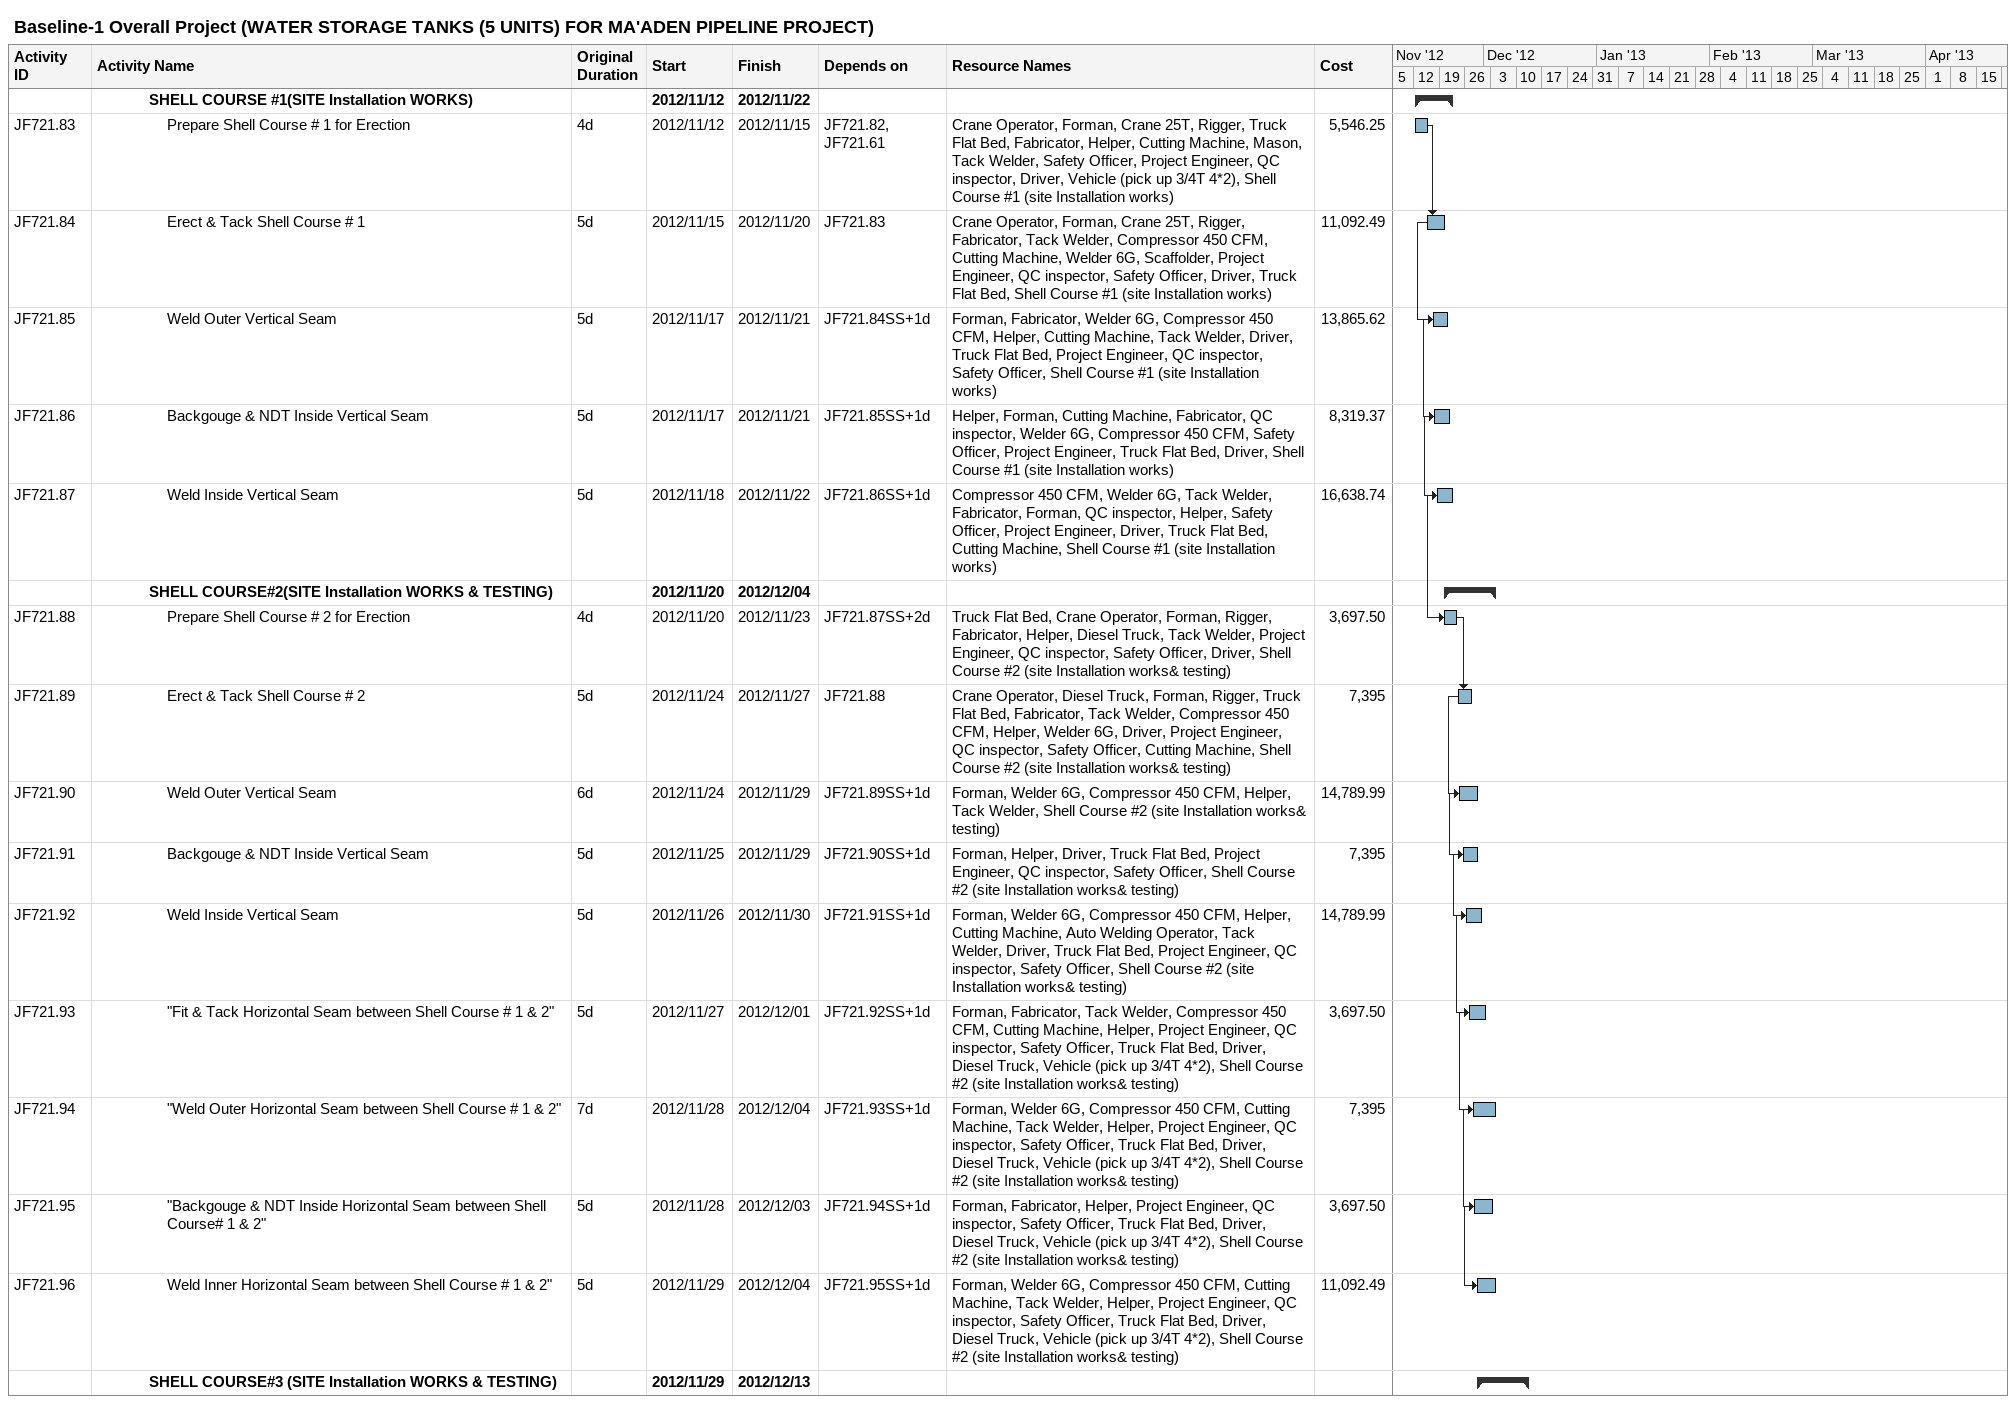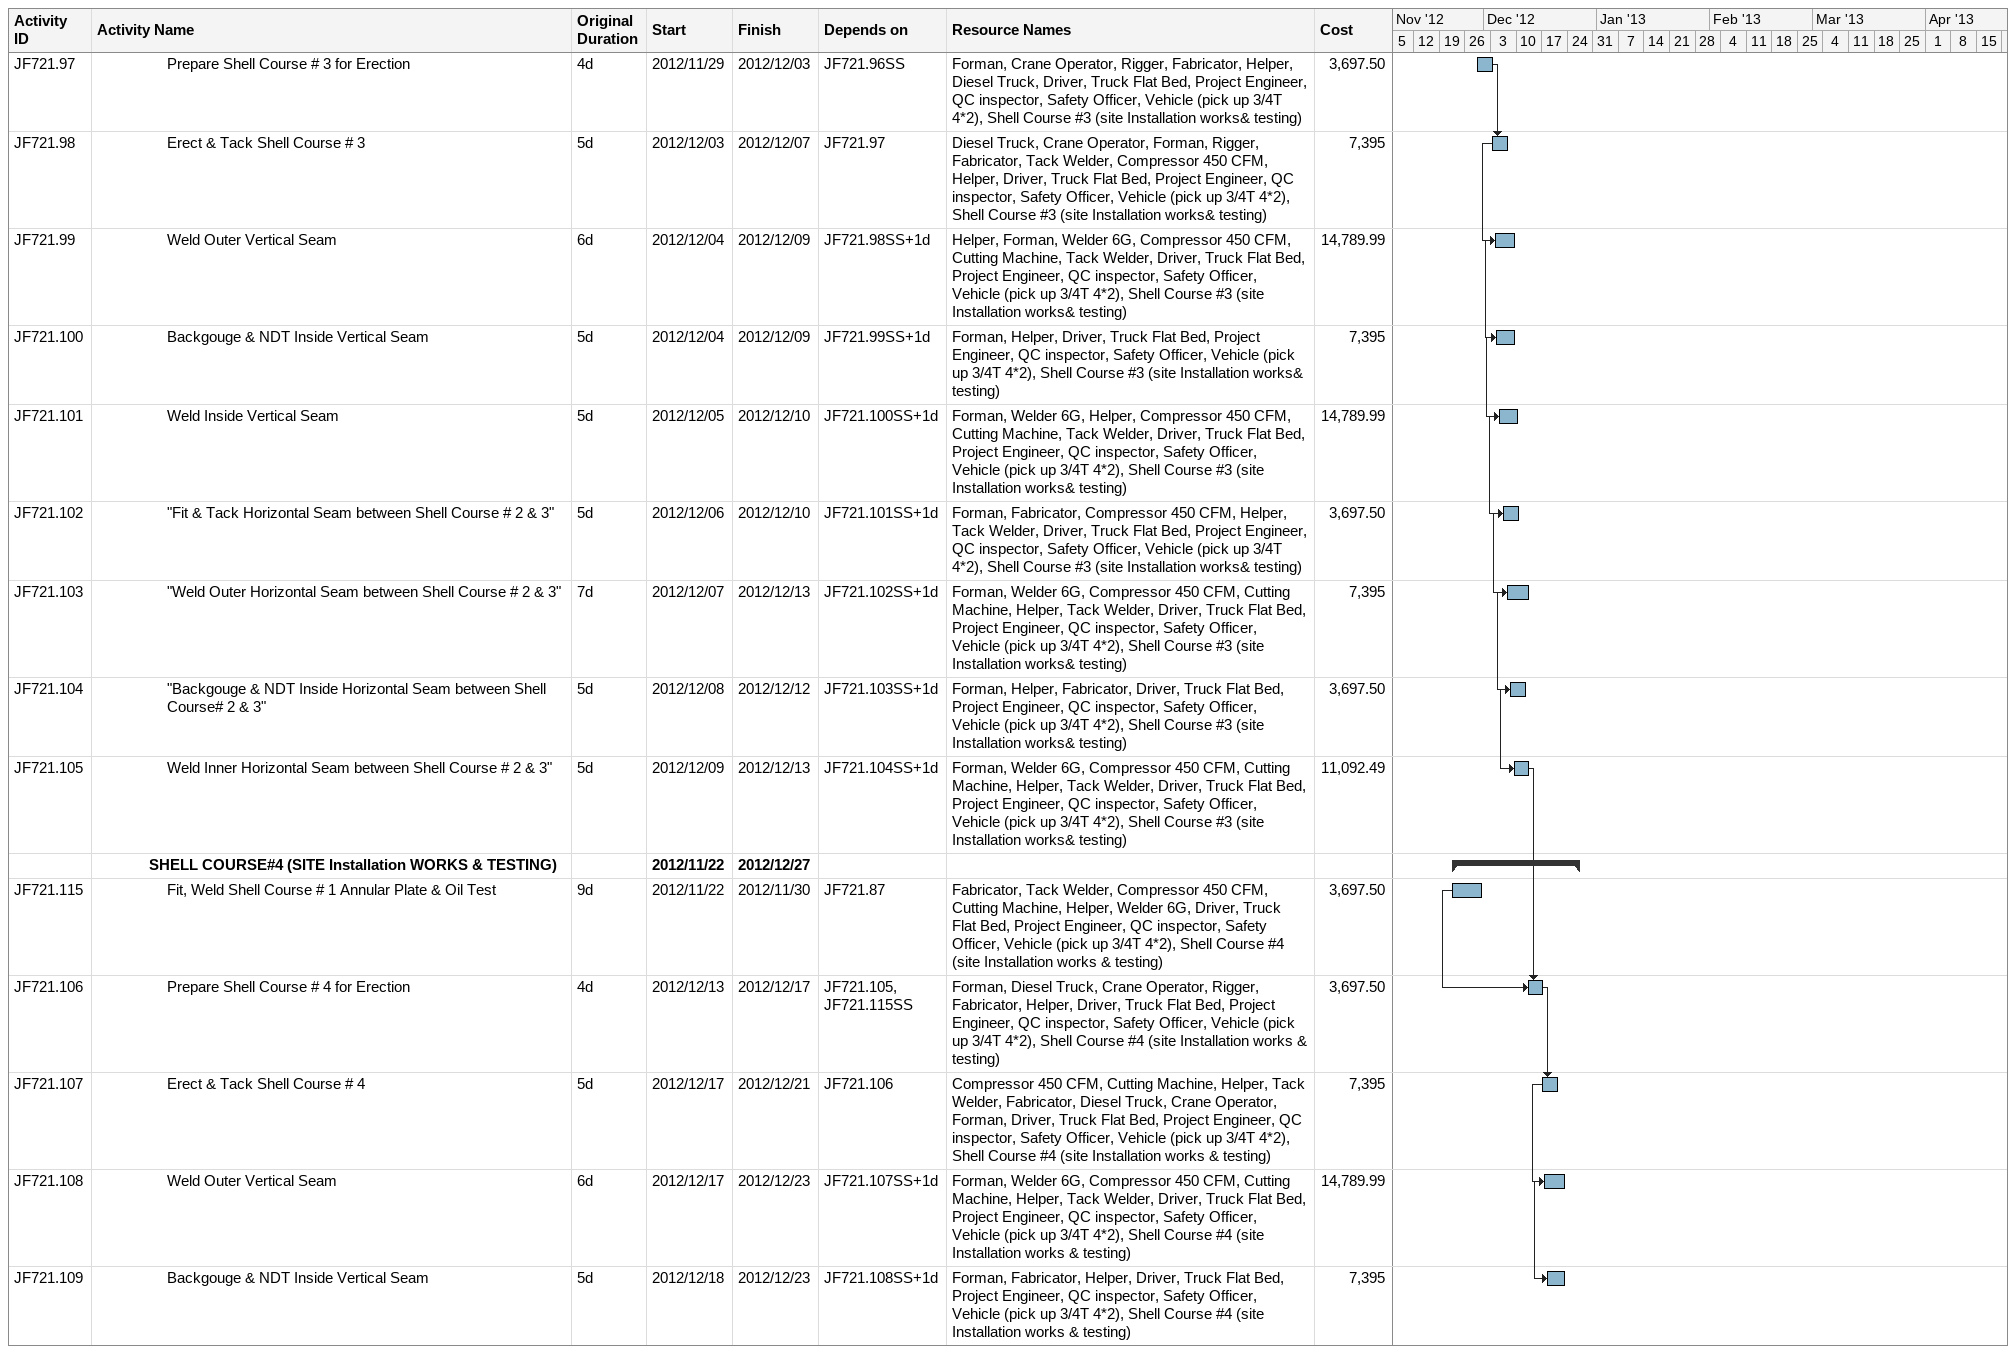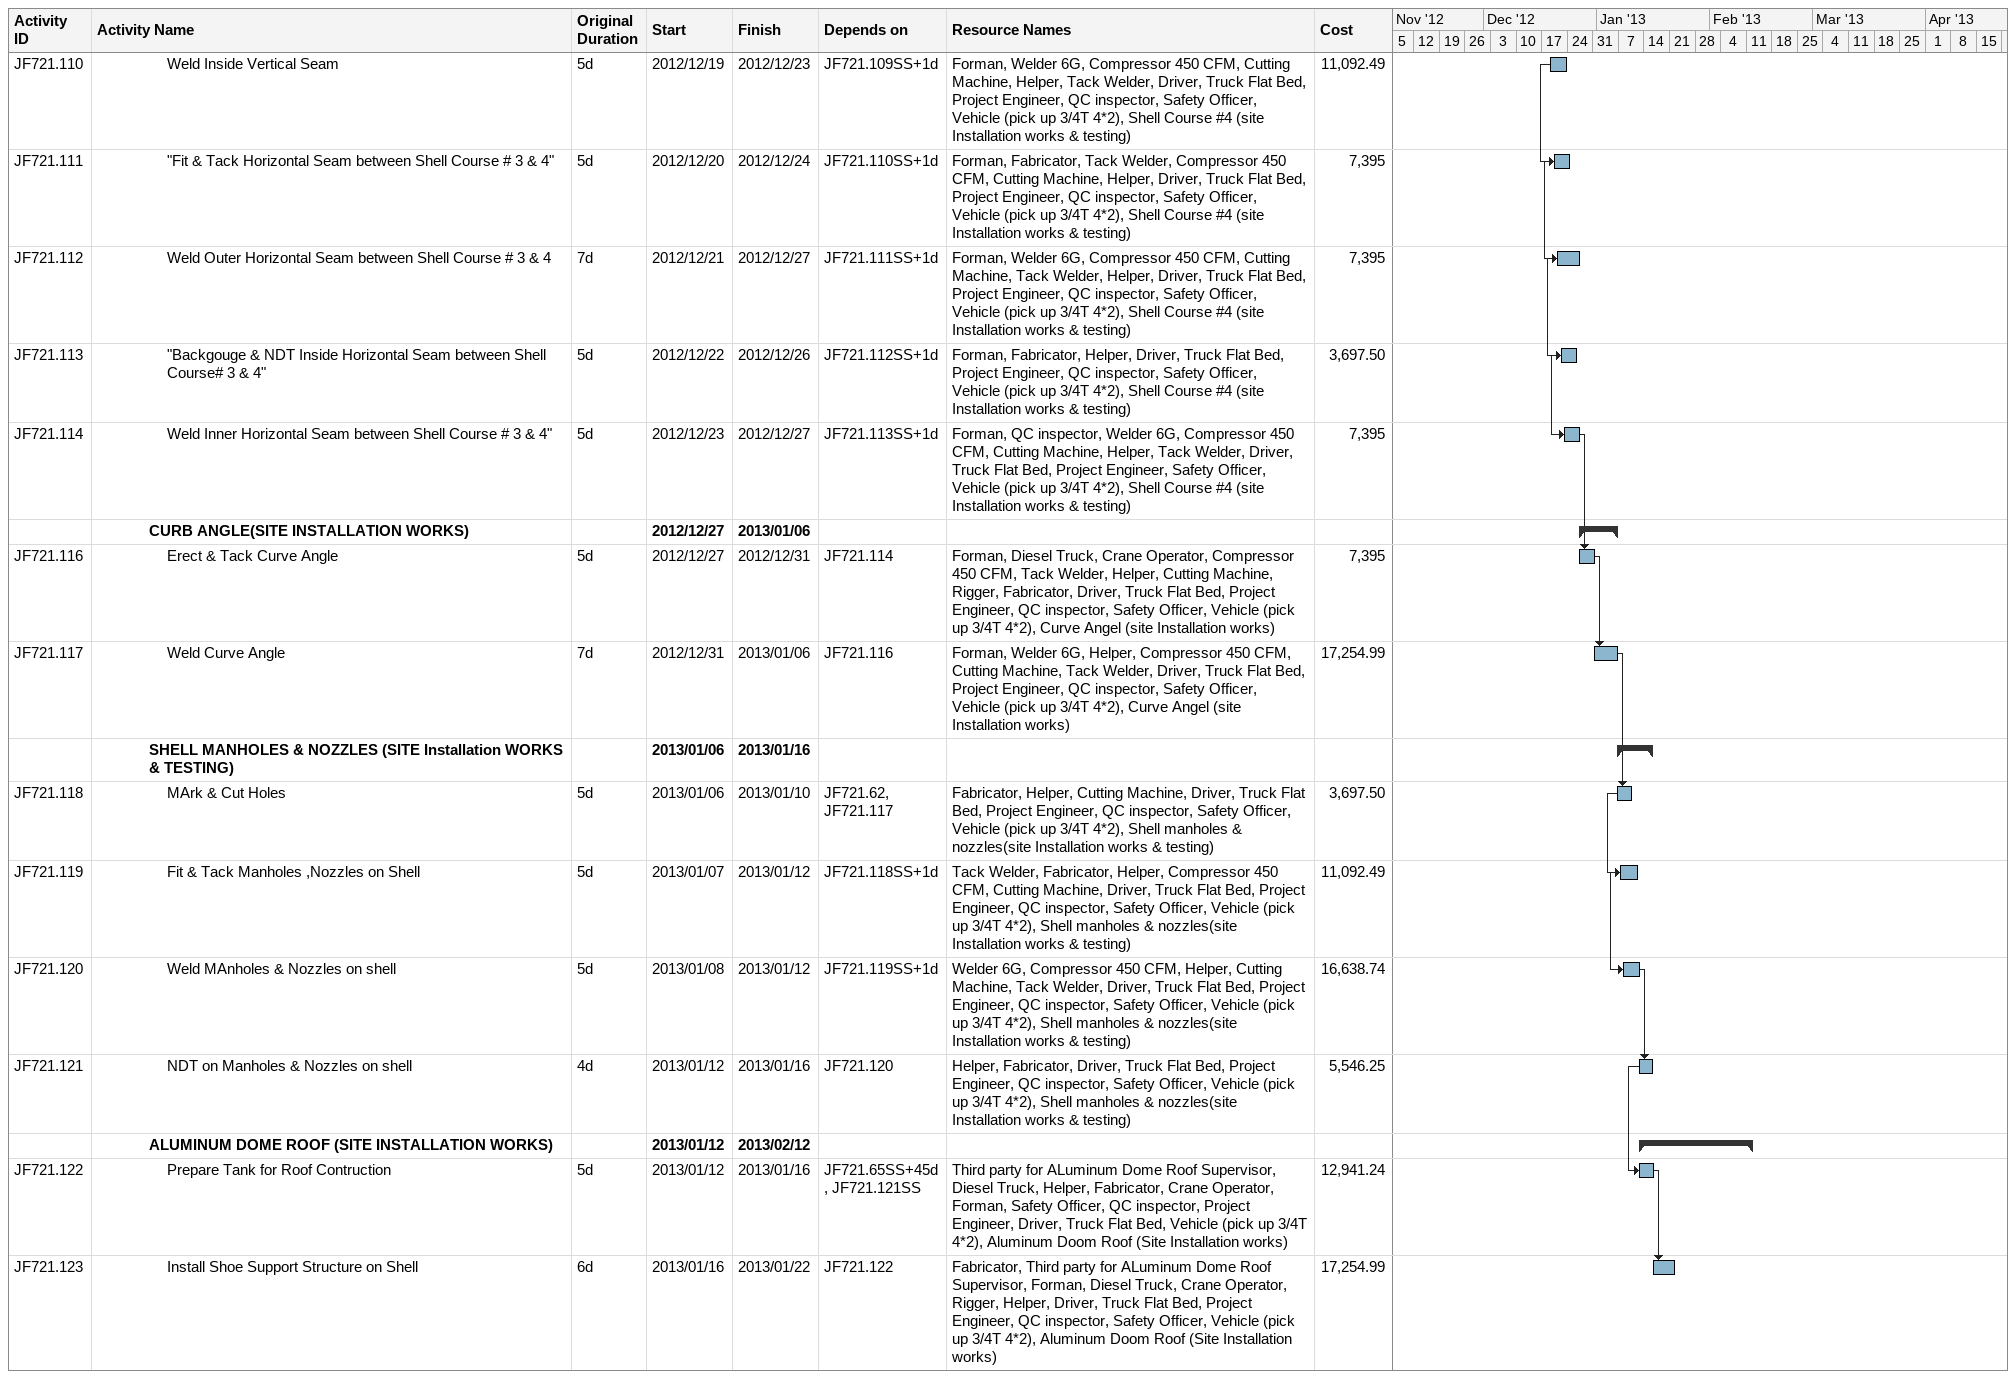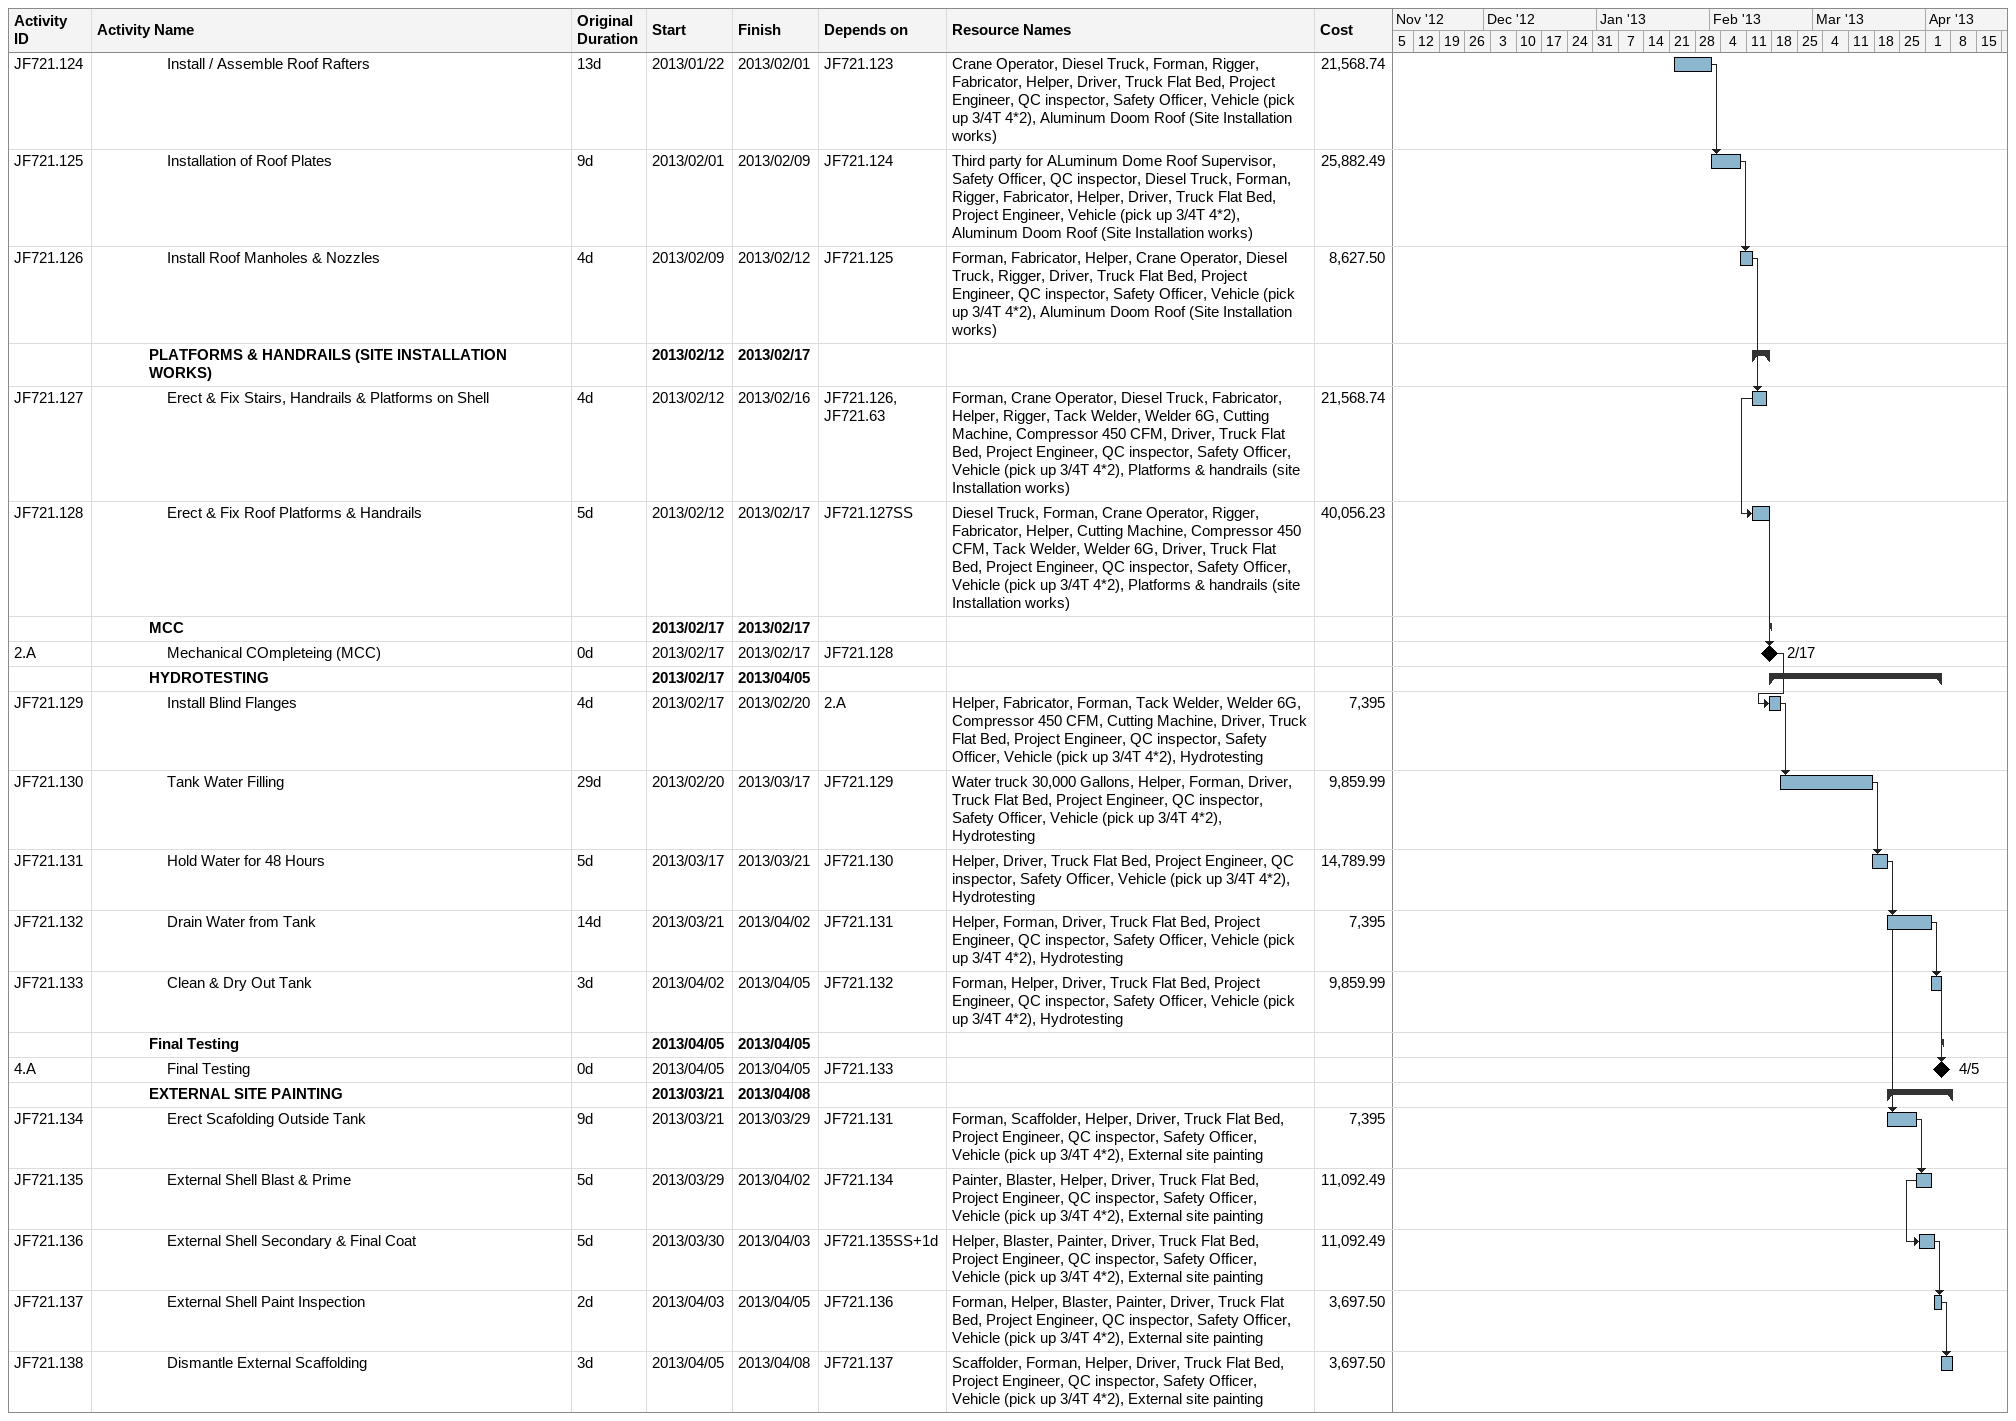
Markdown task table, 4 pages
Baseline-1 Overall Project (WATER STORAGE TANKS (5 UNITS) FOR MA'ADEN PIPELINE PROJECT)

| ID | Level | Task | Original duration | Start | Finish | Predecessors | Resources | Cost |
|---|---|---|---|---|---|---|---|---|
|  | 4 | **SHELL COURSE #1(SITE Installation WORKS)** |  | 2012-11-12 | 2012-11-22 |  |  |  |
| JF721.83 | 5 | Prepare Shell Course # 1 for Erection | 4d | 2012-11-12 | 2012-11-15 | JF721.82, JF721.61 | Crane Operator, Forman, Crane 25T, Rigger, Truck Flat Bed, Fabricator, Helper, Cutting Machine, Mason, Tack Welder, Safety Officer, Project Engineer, QC inspector, Driver, Vehicle (pick up 3/4T 4*2), Shell Course #1 (site Installation works) | 5546.25 |
| JF721.84 | 5 | Erect & Tack Shell Course # 1 | 5d | 2012-11-15 | 2012-11-20 | JF721.83 | Crane Operator, Forman, Crane 25T, Rigger, Fabricator, Tack Welder, Compressor 450 CFM, Cutting Machine, Welder 6G, Scaffolder, Project Engineer, QC inspector, Safety Officer, Driver, Truck Flat Bed, Shell Course #1 (site Installation works) | 11092.49 |
| JF721.85 | 5 | Weld Outer Vertical Seam | 5d | 2012-11-17 | 2012-11-21 | JF721.84SS+1d | Forman, Fabricator, Welder 6G, Compressor 450 CFM, Helper, Cutting Machine, Tack Welder, Driver, Truck Flat Bed, Project Engineer, QC inspector, Safety Officer, Shell Course #1 (site Installation works) | 13865.62 |
| JF721.86 | 5 | Backgouge & NDT Inside Vertical Seam | 5d | 2012-11-17 | 2012-11-21 | JF721.85SS+1d | Helper, Forman, Cutting Machine, Fabricator, QC inspector, Welder 6G, Compressor 450 CFM, Safety Officer, Project Engineer, Truck Flat Bed, Driver, Shell Course #1 (site Installation works) | 8319.37 |
| JF721.87 | 5 | Weld Inside Vertical Seam | 5d | 2012-11-18 | 2012-11-22 | JF721.86SS+1d | Compressor 450 CFM, Welder 6G, Tack Welder, Fabricator, Forman, QC inspector, Helper, Safety Officer, Project Engineer, Driver, Truck Flat Bed, Cutting Machine, Shell Course #1 (site Installation works) | 16638.74 |
|  | 4 | **SHELL COURSE#2(SITE Installation WORKS & TESTING)** |  | 2012-11-20 | 2012-12-04 |  |  |  |
| JF721.88 | 5 | Prepare Shell Course # 2 for Erection | 4d | 2012-11-20 | 2012-11-23 | JF721.87SS+2d | Truck Flat Bed, Crane Operator, Forman, Rigger, Fabricator, Helper, Diesel Truck, Tack Welder, Project Engineer, QC inspector, Safety Officer, Driver, Shell Course #2 (site Installation works& testing) | 3697.50 |
| JF721.89 | 5 | Erect & Tack Shell Course # 2 | 5d | 2012-11-24 | 2012-11-27 | JF721.88 | Crane Operator, Diesel Truck, Forman, Rigger, Truck Flat Bed, Fabricator, Tack Welder, Compressor 450 CFM, Helper, Welder 6G, Driver, Project Engineer, QC inspector, Safety Officer, Cutting Machine, Shell Course #2 (site Installation works& testing) | 7395 |
| JF721.90 | 5 | Weld Outer Vertical Seam | 6d | 2012-11-24 | 2012-11-29 | JF721.89SS+1d | Forman, Welder 6G, Compressor 450 CFM, Helper, Tack Welder, Shell Course #2 (site Installation works& testing) | 14789.99 |
| JF721.91 | 5 | Backgouge & NDT Inside Vertical Seam | 5d | 2012-11-25 | 2012-11-29 | JF721.90SS+1d | Forman, Helper, Driver, Truck Flat Bed, Project Engineer, QC inspector, Safety Officer, Shell Course #2 (site Installation works& testing) | 7395 |
| JF721.92 | 5 | Weld Inside Vertical Seam | 5d | 2012-11-26 | 2012-11-30 | JF721.91SS+1d | Forman, Welder 6G, Compressor 450 CFM, Helper, Cutting Machine, Auto Welding Operator, Tack Welder, Driver, Truck Flat Bed, Project Engineer, QC inspector, Safety Officer, Shell Course #2 (site Installation works& testing) | 14789.99 |
| JF721.93 | 5 | "Fit & Tack Horizontal Seam between Shell Course # 1 & 2" | 5d | 2012-11-27 | 2012-12-01 | JF721.92SS+1d | Forman, Fabricator, Tack Welder, Compressor 450 CFM, Cutting Machine, Helper, Project Engineer, QC inspector, Safety Officer, Truck Flat Bed, Driver, Diesel Truck, Vehicle (pick up 3/4T 4*2), Shell Course #2 (site Installation works& testing) | 3697.50 |
| JF721.94 | 5 | "Weld Outer Horizontal Seam between Shell Course # 1 & 2" | 7d | 2012-11-28 | 2012-12-04 | JF721.93SS+1d | Forman, Welder 6G, Compressor 450 CFM, Cutting Machine, Tack Welder, Helper, Project Engineer, QC inspector, Safety Officer, Truck Flat Bed, Driver, Diesel Truck, Vehicle (pick up 3/4T 4*2), Shell Course #2 (site Installation works& testing) | 7395 |
| JF721.95 | 5 | "Backgouge & NDT Inside Horizontal Seam between Shell Course# 1 & 2" | 5d | 2012-11-28 | 2012-12-03 | JF721.94SS+1d | Forman, Fabricator, Helper, Project Engineer, QC inspector, Safety Officer, Truck Flat Bed, Driver, Diesel Truck, Vehicle (pick up 3/4T 4*2), Shell Course #2 (site Installation works& testing) | 3697.50 |
| JF721.96 | 5 | Weld Inner Horizontal Seam between Shell Course # 1 & 2" | 5d | 2012-11-29 | 2012-12-04 | JF721.95SS+1d | Forman, Welder 6G, Compressor 450 CFM, Cutting Machine, Tack Welder, Helper, Project Engineer, QC inspector, Safety Officer, Truck Flat Bed, Driver, Diesel Truck, Vehicle (pick up 3/4T 4*2), Shell Course #2 (site Installation works& testing) | 11092.49 |
|  | 4 | **SHELL COURSE#3 (SITE Installation WORKS & TESTING)** |  | 2012-11-29 | 2012-12-13 |  |  |  |
| JF721.97 | 5 | Prepare Shell Course # 3 for Erection | 4d | 2012-11-29 | 2012-12-03 | JF721.96SS | Forman, Crane Operator, Rigger, Fabricator, Helper, Diesel Truck, Driver, Truck Flat Bed, Project Engineer, QC inspector, Safety Officer, Vehicle (pick up 3/4T 4*2), Shell Course #3 (site Installation works& testing) | 3697.50 |
| JF721.98 | 5 | Erect & Tack Shell Course # 3 | 5d | 2012-12-03 | 2012-12-07 | JF721.97 | Diesel Truck, Crane Operator, Forman, Rigger, Fabricator, Tack Welder, Compressor 450 CFM, Helper, Driver, Truck Flat Bed, Project Engineer, QC inspector, Safety Officer, Vehicle (pick up 3/4T 4*2), Shell Course #3 (site Installation works& testing) | 7395 |
| JF721.99 | 5 | Weld Outer Vertical Seam | 6d | 2012-12-04 | 2012-12-09 | JF721.98SS+1d | Helper, Forman, Welder 6G, Compressor 450 CFM, Cutting Machine, Tack Welder, Driver, Truck Flat Bed, Project Engineer, QC inspector, Safety Officer, Vehicle (pick up 3/4T 4*2), Shell Course #3 (site Installation works& testing) | 14789.99 |
| JF721.100 | 5 | Backgouge & NDT Inside Vertical Seam | 5d | 2012-12-04 | 2012-12-09 | JF721.99SS+1d | Forman, Helper, Driver, Truck Flat Bed, Project Engineer, QC inspector, Safety Officer, Vehicle (pick up 3/4T 4*2), Shell Course #3 (site Installation works& testing) | 7395 |
| JF721.101 | 5 | Weld Inside Vertical Seam | 5d | 2012-12-05 | 2012-12-10 | JF721.100SS+1d | Forman, Welder 6G, Helper, Compressor 450 CFM, Cutting Machine, Tack Welder, Driver, Truck Flat Bed, Project Engineer, QC inspector, Safety Officer, Vehicle (pick up 3/4T 4*2), Shell Course #3 (site Installation works& testing) | 14789.99 |
| JF721.102 | 5 | "Fit & Tack Horizontal Seam between Shell Course # 2 & 3" | 5d | 2012-12-06 | 2012-12-10 | JF721.101SS+1d | Forman, Fabricator, Compressor 450 CFM, Helper, Tack Welder, Driver, Truck Flat Bed, Project Engineer, QC inspector, Safety Officer, Vehicle (pick up 3/4T 4*2), Shell Course #3 (site Installation works& testing) | 3697.50 |
| JF721.103 | 5 | "Weld Outer Horizontal Seam between Shell Course # 2 & 3" | 7d | 2012-12-07 | 2012-12-13 | JF721.102SS+1d | Forman, Welder 6G, Compressor 450 CFM, Cutting Machine, Helper, Tack Welder, Driver, Truck Flat Bed, Project Engineer, QC inspector, Safety Officer, Vehicle (pick up 3/4T 4*2), Shell Course #3 (site Installation works& testing) | 7395 |
| JF721.104 | 5 | "Backgouge & NDT Inside Horizontal Seam between Shell Course# 2 & 3" | 5d | 2012-12-08 | 2012-12-12 | JF721.103SS+1d | Forman, Helper, Fabricator, Driver, Truck Flat Bed, Project Engineer, QC inspector, Safety Officer, Vehicle (pick up 3/4T 4*2), Shell Course #3 (site Installation works& testing) | 3697.50 |
| JF721.105 | 5 | Weld Inner Horizontal Seam between Shell Course # 2 & 3" | 5d | 2012-12-09 | 2012-12-13 | JF721.104SS+1d | Forman, Welder 6G, Compressor 450 CFM, Cutting Machine, Helper, Tack Welder, Driver, Truck Flat Bed, Project Engineer, QC inspector, Safety Officer, Vehicle (pick up 3/4T 4*2), Shell Course #3 (site Installation works& testing) | 11092.49 |
|  | 4 | **SHELL COURSE#4 (SITE Installation WORKS & TESTING)** |  | 2012-11-22 | 2012-12-27 |  |  |  |
| JF721.115 | 5 | Fit, Weld Shell Course # 1 Annular Plate & Oil Test | 9d | 2012-11-22 | 2012-11-30 | JF721.87 | Fabricator, Tack Welder, Compressor 450 CFM, Cutting Machine, Helper, Welder 6G, Driver, Truck Flat Bed, Project Engineer, QC inspector, Safety Officer, Vehicle (pick up 3/4T 4*2), Shell Course #4 (site Installation works & testing) | 3697.50 |
| JF721.106 | 5 | Prepare Shell Course # 4 for Erection | 4d | 2012-12-13 | 2012-12-17 | JF721.105, JF721.115SS | Forman, Diesel Truck, Crane Operator, Rigger, Fabricator, Helper, Driver, Truck Flat Bed, Project Engineer, QC inspector, Safety Officer, Vehicle (pick up 3/4T 4*2), Shell Course #4 (site Installation works & testing) | 3697.50 |
| JF721.107 | 5 | Erect & Tack Shell Course # 4 | 5d | 2012-12-17 | 2012-12-21 | JF721.106 | Compressor 450 CFM, Cutting Machine, Helper, Tack Welder, Fabricator, Diesel Truck, Crane Operator, Forman, Driver, Truck Flat Bed, Project Engineer, QC inspector, Safety Officer, Vehicle (pick up 3/4T 4*2), Shell Course #4 (site Installation works & testing) | 7395 |
| JF721.108 | 5 | Weld Outer Vertical Seam | 6d | 2012-12-17 | 2012-12-23 | JF721.107SS+1d | Forman, Welder 6G, Compressor 450 CFM, Cutting Machine, Helper, Tack Welder, Driver, Truck Flat Bed, Project Engineer, QC inspector, Safety Officer, Vehicle (pick up 3/4T 4*2), Shell Course #4 (site Installation works & testing) | 14789.99 |
| JF721.109 | 5 | Backgouge & NDT Inside Vertical Seam | 5d | 2012-12-18 | 2012-12-23 | JF721.108SS+1d | Forman, Fabricator, Helper, Driver, Truck Flat Bed, Project Engineer, QC inspector, Safety Officer, Vehicle (pick up 3/4T 4*2), Shell Course #4 (site Installation works & testing) | 7395 |
| JF721.110 | 5 | Weld Inside Vertical Seam | 5d | 2012-12-19 | 2012-12-23 | JF721.109SS+1d | Forman, Welder 6G, Compressor 450 CFM, Cutting Machine, Helper, Tack Welder, Driver, Truck Flat Bed, Project Engineer, QC inspector, Safety Officer, Vehicle (pick up 3/4T 4*2), Shell Course #4 (site Installation works & testing) | 11092.49 |
| JF721.111 | 5 | "Fit & Tack Horizontal Seam between Shell Course # 3 & 4" | 5d | 2012-12-20 | 2012-12-24 | JF721.110SS+1d | Forman, Fabricator, Tack Welder, Compressor 450 CFM, Cutting Machine, Helper, Driver, Truck Flat Bed, Project Engineer, QC inspector, Safety Officer, Vehicle (pick up 3/4T 4*2), Shell Course #4 (site Installation works & testing) | 7395 |
| JF721.112 | 5 | Weld Outer Horizontal Seam between Shell Course # 3 & 4 | 7d | 2012-12-21 | 2012-12-27 | JF721.111SS+1d | Forman, Welder 6G, Compressor 450 CFM, Cutting Machine, Tack Welder, Helper, Driver, Truck Flat Bed, Project Engineer, QC inspector, Safety Officer, Vehicle (pick up 3/4T 4*2), Shell Course #4 (site Installation works & testing) | 7395 |
| JF721.113 | 5 | "Backgouge & NDT Inside Horizontal Seam between Shell Course# 3 & 4" | 5d | 2012-12-22 | 2012-12-26 | JF721.112SS+1d | Forman, Fabricator, Helper, Driver, Truck Flat Bed, Project Engineer, QC inspector, Safety Officer, Vehicle (pick up 3/4T 4*2), Shell Course #4 (site Installation works & testing) | 3697.50 |
| JF721.114 | 5 | Weld Inner Horizontal Seam between Shell Course # 3 & 4" | 5d | 2012-12-23 | 2012-12-27 | JF721.113SS+1d | Forman, QC inspector, Welder 6G, Compressor 450 CFM, Cutting Machine, Helper, Tack Welder, Driver, Truck Flat Bed, Project Engineer, Safety Officer, Vehicle (pick up 3/4T 4*2), Shell Course #4 (site Installation works & testing) | 7395 |
|  | 4 | **CURB ANGLE(SITE INSTALLATION WORKS)** |  | 2012-12-27 | 2013-01-06 |  |  |  |
| JF721.116 | 5 | Erect & Tack Curve Angle | 5d | 2012-12-27 | 2012-12-31 | JF721.114 | Forman, Diesel Truck, Crane Operator, Compressor 450 CFM, Tack Welder, Helper, Cutting Machine, Rigger, Fabricator, Driver, Truck Flat Bed, Project Engineer, QC inspector, Safety Officer, Vehicle (pick up 3/4T 4*2), Curve Angel (site Installation works) | 7395 |
| JF721.117 | 5 | Weld Curve Angle | 7d | 2012-12-31 | 2013-01-06 | JF721.116 | Forman, Welder 6G, Helper, Compressor 450 CFM, Cutting Machine, Tack Welder, Driver, Truck Flat Bed, Project Engineer, QC inspector, Safety Officer, Vehicle (pick up 3/4T 4*2), Curve Angel (site Installation works) | 17254.99 |
|  | 4 | **SHELL MANHOLES & NOZZLES (SITE Installation WORKS & TESTING)** |  | 2013-01-06 | 2013-01-16 |  |  |  |
| JF721.118 | 5 | MArk & Cut Holes | 5d | 2013-01-06 | 2013-01-10 | JF721.62, JF721.117 | Fabricator, Helper, Cutting Machine, Driver, Truck Flat Bed, Project Engineer, QC inspector, Safety Officer, Vehicle (pick up 3/4T 4*2), Shell manholes & nozzles(site Installation works & testing) | 3697.50 |
| JF721.119 | 5 | Fit & Tack Manholes ,Nozzles on Shell | 5d | 2013-01-07 | 2013-01-12 | JF721.118SS+1d | Tack Welder, Fabricator, Helper, Compressor 450 CFM, Cutting Machine, Driver, Truck Flat Bed, Project Engineer, QC inspector, Safety Officer, Vehicle (pick up 3/4T 4*2), Shell manholes & nozzles(site Installation works & testing) | 11092.49 |
| JF721.120 | 5 | Weld MAnholes & Nozzles on shell | 5d | 2013-01-08 | 2013-01-12 | JF721.119SS+1d | Welder 6G, Compressor 450 CFM, Helper, Cutting Machine, Tack Welder, Driver, Truck Flat Bed, Project Engineer, QC inspector, Safety Officer, Vehicle (pick up 3/4T 4*2), Shell manholes & nozzles(site Installation works & testing) | 16638.74 |
| JF721.121 | 5 | NDT on Manholes & Nozzles on shell | 4d | 2013-01-12 | 2013-01-16 | JF721.120 | Helper, Fabricator, Driver, Truck Flat Bed, Project Engineer, QC inspector, Safety Officer, Vehicle (pick up 3/4T 4*2), Shell manholes & nozzles(site Installation works & testing) | 5546.25 |
|  | 4 | **ALUMINUM DOME ROOF (SITE INSTALLATION WORKS)** |  | 2013-01-12 | 2013-02-12 |  |  |  |
| JF721.122 | 5 | Prepare Tank for Roof Contruction | 5d | 2013-01-12 | 2013-01-16 | JF721.65SS+45d, JF721.121SS | Third party for ALuminum Dome Roof Supervisor, Diesel Truck, Helper, Fabricator, Crane Operator, Forman, Safety Officer, QC inspector, Project Engineer, Driver, Truck Flat Bed, Vehicle (pick up 3/4T 4*2), Aluminum Doom Roof (Site Installation works) | 12941.24 |
| JF721.123 | 5 | Install Shoe Support Structure on Shell | 6d | 2013-01-16 | 2013-01-22 | JF721.122 | Fabricator, Third party for ALuminum Dome Roof Supervisor, Forman, Diesel Truck, Crane Operator, Rigger, Helper, Driver, Truck Flat Bed, Project Engineer, QC inspector, Safety Officer, Vehicle (pick up 3/4T 4*2), Aluminum Doom Roof (Site Installation works) | 17254.99 |
| JF721.124 | 5 | Install / Assemble Roof Rafters | 13d | 2013-01-22 | 2013-02-01 | JF721.123 | Crane Operator, Diesel Truck, Forman, Rigger, Fabricator, Helper, Driver, Truck Flat Bed, Project Engineer, QC inspector, Safety Officer, Vehicle (pick up 3/4T 4*2), Aluminum Doom Roof (Site Installation works) | 21568.74 |
| JF721.125 | 5 | Installation of Roof Plates | 9d | 2013-02-01 | 2013-02-09 | JF721.124 | Third party for ALuminum Dome Roof Supervisor, Safety Officer, QC inspector, Diesel Truck, Forman, Rigger, Fabricator, Helper, Driver, Truck Flat Bed, Project Engineer, Vehicle (pick up 3/4T 4*2), Aluminum Doom Roof (Site Installation works) | 25882.49 |
| JF721.126 | 5 | Install Roof Manholes & Nozzles | 4d | 2013-02-09 | 2013-02-12 | JF721.125 | Forman, Fabricator, Helper, Crane Operator, Diesel Truck, Rigger, Driver, Truck Flat Bed, Project Engineer, QC inspector, Safety Officer, Vehicle (pick up 3/4T 4*2), Aluminum Doom Roof (Site Installation works) | 8627.50 |
|  | 4 | **PLATFORMS & HANDRAILS (SITE INSTALLATION WORKS)** |  | 2013-02-12 | 2013-02-17 |  |  |  |
| JF721.127 | 5 | Erect & Fix Stairs, Handrails & Platforms on Shell | 4d | 2013-02-12 | 2013-02-16 | JF721.126, JF721.63 | Forman, Crane Operator, Diesel Truck, Fabricator, Helper, Rigger, Tack Welder, Welder 6G, Cutting Machine, Compressor 450 CFM, Driver, Truck Flat Bed, Project Engineer, QC inspector, Safety Officer, Vehicle (pick up 3/4T 4*2), Platforms & handrails (site Installation works) | 21568.74 |
| JF721.128 | 5 | Erect & Fix Roof Platforms & Handrails | 5d | 2013-02-12 | 2013-02-17 | JF721.127SS | Diesel Truck, Forman, Crane Operator, Rigger, Fabricator, Helper, Cutting Machine, Compressor 450 CFM, Tack Welder, Welder 6G, Driver, Truck Flat Bed, Project Engineer, QC inspector, Safety Officer, Vehicle (pick up 3/4T 4*2), Platforms & handrails (site Installation works) | 40056.23 |
|  | 4 | **MCC** |  | 2013-02-17 | 2013-02-17 |  |  |  |
| 2.A | 5 | Mechanical COmpleteing (MCC) | 0d | 2013-02-17 | 2013-02-17 | JF721.128 |  |  |
|  | 4 | **HYDROTESTING** |  | 2013-02-17 | 2013-04-05 |  |  |  |
| JF721.129 | 5 | Install Blind Flanges | 4d | 2013-02-17 | 2013-02-20 | 2.A | Helper, Fabricator, Forman, Tack Welder, Welder 6G, Compressor 450 CFM, Cutting Machine, Driver, Truck Flat Bed, Project Engineer, QC inspector, Safety Officer, Vehicle (pick up 3/4T 4*2), Hydrotesting | 7395 |
| JF721.130 | 5 | Tank Water Filling | 29d | 2013-02-20 | 2013-03-17 | JF721.129 | Water truck 30,000 Gallons, Helper, Forman, Driver, Truck Flat Bed, Project Engineer, QC inspector, Safety Officer, Vehicle (pick up 3/4T 4*2), Hydrotesting | 9859.99 |
| JF721.131 | 5 | Hold Water for 48 Hours | 5d | 2013-03-17 | 2013-03-21 | JF721.130 | Helper, Driver, Truck Flat Bed, Project Engineer, QC inspector, Safety Officer, Vehicle (pick up 3/4T 4*2), Hydrotesting | 14789.99 |
| JF721.132 | 5 | Drain Water from Tank | 14d | 2013-03-21 | 2013-04-02 | JF721.131 | Helper, Forman, Driver, Truck Flat Bed, Project Engineer, QC inspector, Safety Officer, Vehicle (pick up 3/4T 4*2), Hydrotesting | 7395 |
| JF721.133 | 5 | Clean & Dry Out Tank | 3d | 2013-04-02 | 2013-04-05 | JF721.132 | Forman, Helper, Driver, Truck Flat Bed, Project Engineer, QC inspector, Safety Officer, Vehicle (pick up 3/4T 4*2), Hydrotesting | 9859.99 |
|  | 4 | **Final Testing** |  | 2013-04-05 | 2013-04-05 |  |  |  |
| 4.A | 5 | Final Testing | 0d | 2013-04-05 | 2013-04-05 | JF721.133 |  |  |
|  | 4 | **EXTERNAL SITE PAINTING** |  | 2013-03-21 | 2013-04-08 |  |  |  |
| JF721.134 | 5 | Erect Scafolding Outside Tank | 9d | 2013-03-21 | 2013-03-29 | JF721.131 | Forman, Scaffolder, Helper, Driver, Truck Flat Bed, Project Engineer, QC inspector, Safety Officer, Vehicle (pick up 3/4T 4*2), External site painting | 7395 |
| JF721.135 | 5 | External Shell Blast & Prime | 5d | 2013-03-29 | 2013-04-02 | JF721.134 | Painter, Blaster, Helper, Driver, Truck Flat Bed, Project Engineer, QC inspector, Safety Officer, Vehicle (pick up 3/4T 4*2), External site painting | 11092.49 |
| JF721.136 | 5 | External Shell Secondary & Final Coat | 5d | 2013-03-30 | 2013-04-03 | JF721.135SS+1d | Helper, Blaster, Painter, Driver, Truck Flat Bed, Project Engineer, QC inspector, Safety Officer, Vehicle (pick up 3/4T 4*2), External site painting | 11092.49 |
| JF721.137 | 5 | External Shell Paint Inspection | 2d | 2013-04-03 | 2013-04-05 | JF721.136 | Forman, Helper, Blaster, Painter, Driver, Truck Flat Bed, Project Engineer, QC inspector, Safety Officer, Vehicle (pick up 3/4T 4*2), External site painting | 3697.50 |
| JF721.138 | 5 | Dismantle External Scaffolding | 3d | 2013-04-05 | 2013-04-08 | JF721.137 | Scaffolder, Forman, Helper, Driver, Truck Flat Bed, Project Engineer, QC inspector, Safety Officer, Vehicle (pick up 3/4T 4*2), External site painting | 3697.50 |
